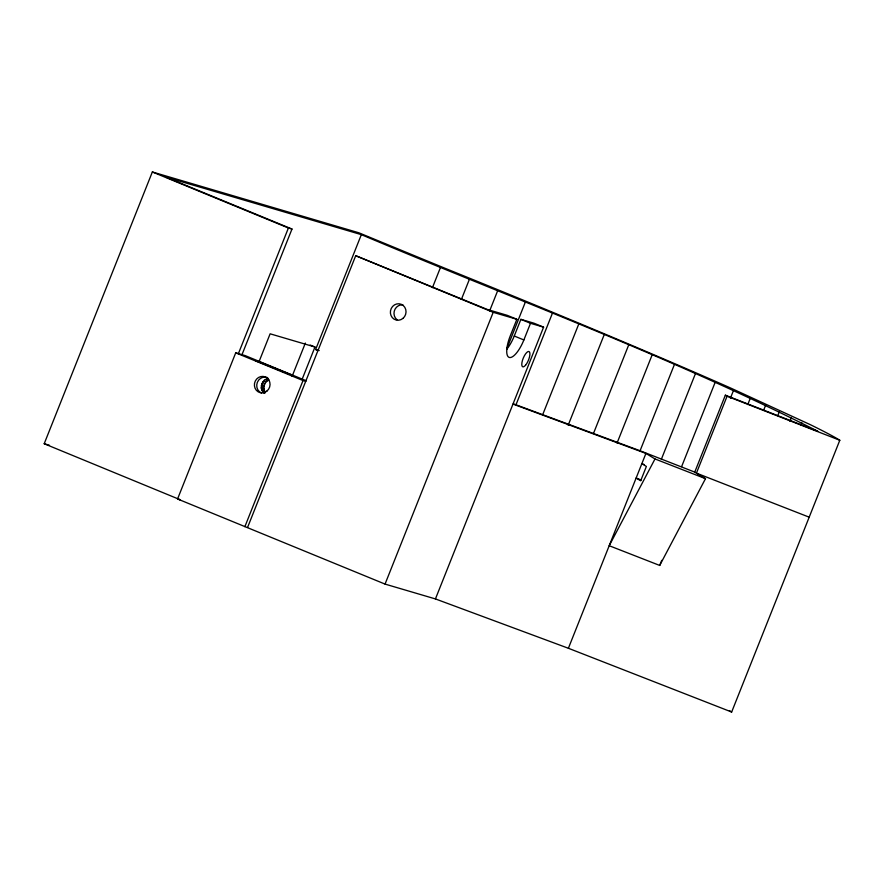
<?xml version="1.0" encoding="UTF-8"?>
<svg xmlns="http://www.w3.org/2000/svg" width="884" height="884" viewBox="0 0 884 884"><rect width="100%" height="100%" fill="white"/><g stroke="black" fill="none" stroke-linecap="round" stroke-linejoin="round"><path stroke-width="1.33" d="M261.266 387.91L261.83 383.667L264.327 380.219L268.084 378.496L268.802 379.888C264.128 382.01 262.426 388.474 265.476 392.606L261.774 389.977L261.266 387.91L264.471 390.772M177.562 498.974L180.248 499.758L44.2 443.735L152.346 171.971L358.793 232.768L444.365 268.007A523.229 17.348 21.7 0 1 730.725 388.065L810.407 424.707A523.229 17.348 21.7 0 1 837.446 438.807L839.8 440.265L731.654 712.029L568.39 648.27L435.436 598.932L385.048 584.092L177.562 498.974L235.719 352.827L245.222 355.622L306.173 380.728M238.404 353.622L288.405 227.995L291.985 229.044L241.995 354.672M258.901 362.02L270.128 333.809L314.969 347.014L302.217 379.07M292.085 376.385L305.356 343.058M244.868 526.687L303.024 380.54L305.709 381.336M318.152 350.539L315.632 349.5L361.346 234.647C513.88 299.101 669.939 356.396 817.811 431.27L725.355 395.181L694.747 472.1L705.498 478.675L659.707 565.44L609.198 545.715L654.989 458.951L705.498 478.675M247.553 527.472L355.711 255.708L487.172 309.411L507.25 315.334L516.875 319.29L510.234 335.953A20.984 7.072 -67.6 0 0 509.294 357.445A20.984 7.072 -67.6 0 0 523.869 339.964L530.499 323.301L543.594 327.157L435.436 598.932M432.431 287.676L440.552 267.266M461.393 299.422L469.526 279.001M489.626 310.936L497.747 290.516M385.048 584.092L493.195 312.317L516.875 319.29M506.654 349.103L525.439 301.886M506.775 349.202A20.984 7.072 -67.6 0 0 514.256 336.008L520.886 319.345L533.969 323.201L543.594 327.157M515.924 404.949L552.489 313.058M542.721 414.618L578.777 324.008M568.147 425.281L604.203 334.671M593.639 433.072L628.679 345.003M617.054 443.05L652.105 354.992M639.839 451.359L674.381 364.573M568.39 648.27L645.928 453.415L512.985 404.076M661.387 459.216L695.41 373.711M681.619 466.608L715.134 382.385M659.707 565.44L661.74 560.334M725.355 395.181L727.068 396.231L696.437 473.139L809.191 517.173M730.416 398.198L733.466 390.54M747.776 404.541L750.317 398.154M763.61 410.309L765.643 405.203M777.843 415.48L779.368 411.646M789.92 421.303L791.445 417.48M800.816 425.204L801.832 422.651M361.346 234.647L165.551 176.988L291.985 229.044M315.632 349.5L319.223 350.561M44.2 443.735L49.493 445.304M513.67 403.933L639.839 450.674L694.747 472.1M727.068 396.231L839.8 440.265M644.37 464.652L641.85 463.669L646.381 466.443L640.668 480.797L636.137 478.023L641.187 480.001M520.886 319.345L530.499 323.301M152.346 171.971L288.405 227.995M355.711 255.708L493.195 312.317M514.256 336.008L523.869 339.964M310.162 345.036L314.969 347.014M235.719 352.827L303.024 380.54M261.774 389.977L262.791 391.811L264.846 392.949M645.928 453.415L654.989 458.951M729.3 710.581L731.654 712.029M262.791 391.811L264.217 393.303M261.288 385.767L263.951 388.706M261.83 383.667L263.973 386.551M262.868 381.777L264.526 384.463M264.327 380.219L265.554 382.573M266.106 379.103L267.012 381.015M396.971 319.71A8.287 7.79 -73.6 0 1 402.883 304.858M261.498 393.015A8.287 7.79 -73.6 0 1 257.343 382.352A8.287 7.79 -73.6 0 1 267.62 377.623M260.316 362.164L255.841 360.838L292.052 375.225L260.316 362.164M525.582 365.169A8.287 2.796 -67.6 0 0 529.494 351.942A8.287 2.796 -67.6 0 0 522.455 360.396A8.287 2.796 -67.6 0 0 525.582 365.169M402.927 318.417A8.287 7.79 -73.6 0 0 401.27 304.306A8.287 7.79 -73.6 0 0 390.43 313.267A8.287 7.79 -73.6 0 0 402.927 318.417M266.946 391.048A8.287 7.79 -73.6 0 0 265.288 376.938A8.287 7.79 -73.6 0 0 254.448 385.91A8.287 7.79 -73.6 0 0 266.946 391.048"/></g></svg>
